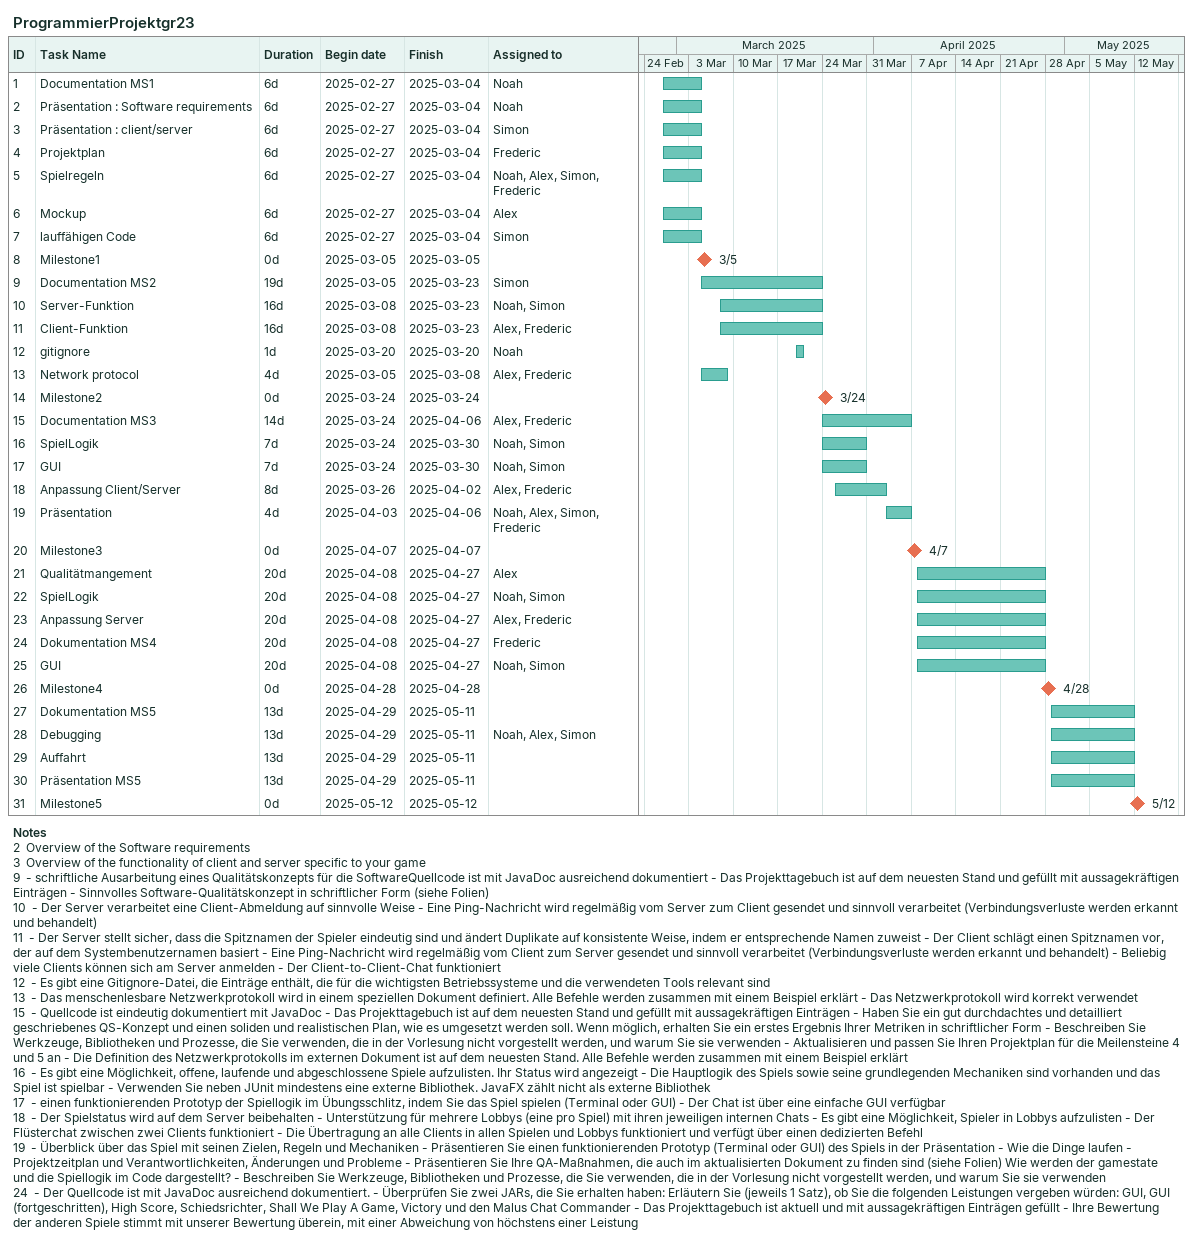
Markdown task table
ProgrammierProjektgr23

| ID | Task | Duration | Start | Finish | Resources |
|---|---|---|---|---|---|
| 1 | Documentation MS1 | 6d | 2025-02-27 | 2025-03-04 | Noah |
| 2 | Präsentation : Software requirements | 6d | 2025-02-27 | 2025-03-04 | Noah |
| 3 | Präsentation : client/server | 6d | 2025-02-27 | 2025-03-04 | Simon |
| 4 | Projektplan | 6d | 2025-02-27 | 2025-03-04 | Frederic |
| 5 | Spielregeln | 6d | 2025-02-27 | 2025-03-04 | Noah, Alex, Simon, Frederic |
| 6 | Mockup | 6d | 2025-02-27 | 2025-03-04 | Alex |
| 7 | lauffähigen Code | 6d | 2025-02-27 | 2025-03-04 | Simon |
| 8 | Milestone1 | 0d | 2025-03-05 | 2025-03-05 |  |
| 9 | Documentation MS2 | 19d | 2025-03-05 | 2025-03-23 | Simon |
| 10 | Server-Funktion | 16d | 2025-03-08 | 2025-03-23 | Noah, Simon |
| 11 | Client-Funktion | 16d | 2025-03-08 | 2025-03-23 | Alex, Frederic |
| 12 | gitignore | 1d | 2025-03-20 | 2025-03-20 | Noah |
| 13 | Network protocol | 4d | 2025-03-05 | 2025-03-08 | Alex, Frederic |
| 14 | Milestone2 | 0d | 2025-03-24 | 2025-03-24 |  |
| 15 | Documentation MS3 | 14d | 2025-03-24 | 2025-04-06 | Alex, Frederic |
| 16 | SpielLogik | 7d | 2025-03-24 | 2025-03-30 | Noah, Simon |
| 17 | GUI | 7d | 2025-03-24 | 2025-03-30 | Noah, Simon |
| 18 | Anpassung Client/Server | 8d | 2025-03-26 | 2025-04-02 | Alex, Frederic |
| 19 | Präsentation | 4d | 2025-04-03 | 2025-04-06 | Noah, Alex, Simon, Frederic |
| 20 | Milestone3 | 0d | 2025-04-07 | 2025-04-07 |  |
| 21 | Qualitätmangement | 20d | 2025-04-08 | 2025-04-27 | Alex |
| 22 | SpielLogik | 20d | 2025-04-08 | 2025-04-27 | Noah, Simon |
| 23 | Anpassung Server | 20d | 2025-04-08 | 2025-04-27 | Alex, Frederic |
| 24 | Dokumentation MS4 | 20d | 2025-04-08 | 2025-04-27 | Frederic |
| 25 | GUI | 20d | 2025-04-08 | 2025-04-27 | Noah, Simon |
| 26 | Milestone4 | 0d | 2025-04-28 | 2025-04-28 |  |
| 27 | Dokumentation MS5 | 13d | 2025-04-29 | 2025-05-11 |  |
| 28 | Debugging | 13d | 2025-04-29 | 2025-05-11 | Noah, Alex, Simon |
| 29 | Auffahrt | 13d | 2025-04-29 | 2025-05-11 |  |
| 30 | Präsentation MS5 | 13d | 2025-04-29 | 2025-05-11 |  |
| 31 | Milestone5 | 0d | 2025-05-12 | 2025-05-12 |  |

Notes
- 2: Overview of the Software requirements
- 3: Overview of the functionality of client and server specific to your game
- 9: - schriftliche Ausarbeitung eines Qualitätskonzepts für die SoftwareQuellcode ist mit JavaDoc ausreichend dokumentiert - Das Projekttagebuch ist auf dem neuesten Stand und gefüllt mit aussagekräftigen Einträgen - Sinnvolles Software-Qualitätskonzept in schriftlicher Form (siehe Folien)
- 10: - Der Server verarbeitet eine Client-Abmeldung auf sinnvolle Weise - Eine Ping-Nachricht wird regelmäßig vom Server zum Client gesendet und sinnvoll verarbeitet (Verbindungsverluste werden erkannt und behandelt)
- 11: - Der Server stellt sicher, dass die Spitznamen der Spieler eindeutig sind und ändert Duplikate auf konsistente Weise, indem er entsprechende Namen zuweist - Der Client schlägt einen Spitznamen vor, der auf dem Systembenutzernamen basiert - Eine Ping-Nachricht wird regelmäßig vom Client zum Server gesendet und sinnvoll verarbeitet (Verbindungsverluste werden erkannt und behandelt) - Beliebig viele Clients können sich am Server anmelden - Der Client-to-Client-Chat funktioniert
- 12: - Es gibt eine Gitignore-Datei, die Einträge enthält, die für die wichtigsten Betriebssysteme und die verwendeten Tools relevant sind
- 13: - Das menschenlesbare Netzwerkprotokoll wird in einem speziellen Dokument definiert. Alle Befehle werden zusammen mit einem Beispiel erklärt - Das Netzwerkprotokoll wird korrekt verwendet
- 15: - Quellcode ist eindeutig dokumentiert mit JavaDoc - Das Projekttagebuch ist auf dem neuesten Stand und gefüllt mit aussagekräftigen Einträgen - Haben Sie ein gut durchdachtes und detailliert geschriebenes QS-Konzept und einen soliden und realistischen Plan, wie es umgesetzt werden soll. Wenn möglich, erhalten Sie ein erstes Ergebnis Ihrer Metriken in schriftlicher Form - Beschreiben Sie Werkzeuge, Bibliotheken und Prozesse, die Sie verwenden, die in der Vorlesung nicht vorgestellt werden, und warum Sie sie verwenden - Aktualisieren und passen Sie Ihren Projektplan für die Meilensteine 4 und 5 an - Die Definition des Netzwerkprotokolls im externen Dokument ist auf dem neuesten Stand. Alle Befehle werden zusammen mit einem Beispiel erklärt
- 16: - Es gibt eine Möglichkeit, offene, laufende und abgeschlossene Spiele aufzulisten. Ihr Status wird angezeigt - Die Hauptlogik des Spiels sowie seine grundlegenden Mechaniken sind vorhanden und das Spiel ist spielbar - Verwenden Sie neben JUnit mindestens eine externe Bibliothek. JavaFX zählt nicht als externe Bibliothek
- 17: - einen funktionierenden Prototyp der Spiellogik im Übungsschlitz, indem Sie das Spiel spielen (Terminal oder GUI) - Der Chat ist über eine einfache GUI verfügbar
- 18: - Der Spielstatus wird auf dem Server beibehalten - Unterstützung für mehrere Lobbys (eine pro Spiel) mit ihren jeweiligen internen Chats - Es gibt eine Möglichkeit, Spieler in Lobbys aufzulisten - Der Flüsterchat zwischen zwei Clients funktioniert - Die Übertragung an alle Clients in allen Spielen und Lobbys funktioniert und verfügt über einen dedizierten Befehl
- 19: - Überblick über das Spiel mit seinen Zielen, Regeln und Mechaniken - Präsentieren Sie einen funktionierenden Prototyp (Terminal oder GUI) des Spiels in der Präsentation - Wie die Dinge laufen - Projektzeitplan und Verantwortlichkeiten, Änderungen und Probleme - Präsentieren Sie Ihre QA-Maßnahmen, die auch im aktualisierten Dokument zu finden sind (siehe Folien) Wie werden der gamestate und die Spiellogik im Code dargestellt? - Beschreiben Sie Werkzeuge, Bibliotheken und Prozesse, die Sie verwenden, die in der Vorlesung nicht vorgestellt werden, und warum Sie sie verwenden
- 24: - Der Quellcode ist mit JavaDoc ausreichend dokumentiert. - Überprüfen Sie zwei JARs, die Sie erhalten haben: Erläutern Sie (jeweils 1 Satz), ob Sie die folgenden Leistungen vergeben würden: GUI, GUI (fortgeschritten), High Score, Schiedsrichter, Shall We Play A Game, Victory und den Malus Chat Commander - Das Projekttagebuch ist aktuell und mit aussagekräftigen Einträgen gefüllt - Ihre Bewertung der anderen Spiele stimmt mit unserer Bewertung überein, mit einer Abweichung von höchstens einer Leistung
